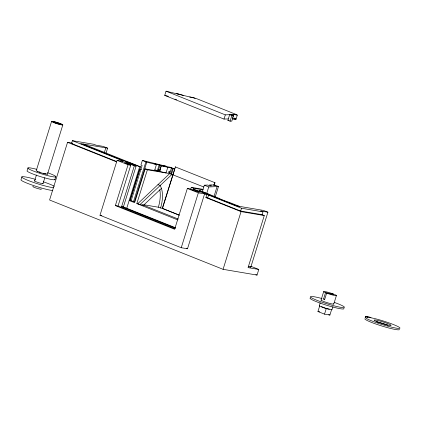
<?xml version="1.0" encoding="UTF-8"?>
<svg xmlns="http://www.w3.org/2000/svg" width="421" height="421" viewBox="0 0 421 421"><rect width="100%" height="100%" fill="white"/><g stroke="black" fill="none" stroke-linecap="round" stroke-linejoin="round"><path stroke-width="0.63" d="M21.929 176.831L21.05 179.646A17.782 1.826 17.3 0 0 32.764 185.287A17.782 1.826 17.3 0 0 52.793 190.56M28.044 167.884L27.17 170.694A14.661 1.505 17.3 0 0 40.6 176.657A14.661 1.505 17.3 0 0 54.93 179.335M51.625 121.306L36.285 170.568A5.926 0.61 17.3 0 0 41.716 172.978A5.926 0.61 17.3 0 0 47.51 174.057M34.611 180.877L36.438 175.01M43 183.609L44.826 177.746M47.468 174.21L62.808 124.953A5.926 0.61 17.3 0 0 55.198 121.911A5.926 0.61 17.3 0 0 53.646 122.527A5.926 0.61 17.3 0 0 62.808 124.953M54.83 179.714L55.704 176.899M72.075 143.072L67.555 142.309L49.583 200.012L223.077 269.324L257.031 275.076L258.783 269.445L250.869 266.288M116.575 161.48L71.538 143.487L72.417 140.672L93.862 144.303L96.056 145.182L103.203 146.392L107.597 148.15L106.034 153.165M104.245 152.865L105.808 147.845M206.79 194.765L205.916 197.581L207.7 197.886L240.644 211.047L262.088 214.678L262.962 211.863L241.517 208.232L208.579 195.07L204.595 193.892L187.498 248.779L181.246 247.722L99.987 215.257L117.085 160.369L123.337 161.427L121.143 160.548L120.79 161.675M127.337 164.437L127.731 163.18L134.32 165.816L136.104 166.116L123.395 206.932L121.606 206.627L175.457 228.145M115.354 205.569L128.063 164.753L130.747 165.206L118.033 206.022L115.354 205.569L174.647 229.261L187.361 188.445L190.039 188.897L196.628 191.529L200.201 192.134L193.613 189.503L193.223 190.76M121.232 207.837L134.32 165.816M126.663 208.506L139.677 166.721L140.572 166.874L130.052 200.649M129.921 200.391L139.435 169.858M159.496 171.342L161.254 165.711L170.152 167.221L174.547 168.974L171.458 167.947L167.784 167.326L166.027 172.952L154.681 170.184L156.433 164.553L154.239 163.68L159.964 165.2L166.184 166.253L142.366 160.438L140.94 165.011L142.119 165.485L131.099 200.864M228.329 118.901L224.009 119.085L164.716 95.399L166.032 91.178L196.465 98.603L235.992 114.396L225.324 114.865L166.032 91.178M133.657 201.154L145.898 161.848M142.366 160.438L146.761 162.19L134.483 201.601L129.158 200.501L134.646 202.696L145.171 168.916L159.264 171.305M177.715 219.899L136.846 203.569L147.366 169.795L169.7 173.578L203.806 186.998M161.254 165.711L159.612 171.389L157.412 170.51L159.164 164.879M158.207 170.826L159.964 165.2M171.458 167.947L169.7 173.578L137.735 203.722L136.846 203.569M170.8 174.015L172.552 168.384M173.22 168.653L171.468 174.283L172.789 174.604M143.887 204.764L158.343 207.211L162.269 208.384L175.425 166.9M172.82 175.268L162.495 208.421L178.914 214.984M173.015 174.641L174.868 168.689M190.508 189.845L191.287 187.34L202.875 189.303M192.707 190.718L193.486 188.219L203.096 189.845M181.246 247.722L198.338 192.829L204.595 193.892M224.009 119.085L225.324 114.865M202.191 192.076L204.338 185.198L207.727 185.045L209.921 185.924L211.652 185.85L209.453 184.972L211.705 184.872L215.378 185.493L213.61 184.787L214.073 184.766L218.467 186.524L215.352 196.533M227.893 120.306L229.645 114.675L231.839 115.554L233.571 115.48L231.813 121.106L230.087 121.185L227.893 120.306L229.045 120.253M206.785 193.192L208.727 186.95L218.467 186.524M230.087 121.185L231.839 115.554M232.681 117.517L233.623 114.501L237.297 115.122L235.981 119.348L234.518 118.859M207.7 197.886L208.579 195.07M213.989 185.04L214.957 182.698L214.215 185.077M234.576 119.106L232.308 118.722L234.576 119.106L234.839 118.264L235.823 118.433L235.56 119.275M213.957 196.591L217.078 186.587M240.644 211.047L241.517 208.232M223.077 269.324L241.054 211.621L264.283 215.557L248.064 267.63L258.783 269.445M248.437 266.682L250.816 267.088L267.914 212.2L263.52 210.442L236.718 205.901L208.169 194.497M319.302 305.714L320.239 302.699M321.055 300.084L323.686 291.637M331.643 309.43L329.89 315.061L324.528 314.15L317.939 311.519L319.697 305.888M326.628 293.132L326.97 293.263A6.668 0.684 17.3 0 0 334.642 295.495A6.668 0.684 17.3 0 0 335.511 294.895L326.628 293.132L324.654 299.463L323.549 299.026L325.522 292.69L333.474 294.037L333.137 293.905A6.668 0.684 17.3 0 0 325.465 291.674A6.668 0.684 17.3 0 0 324.596 292.274L325.522 292.69M324.528 314.15L326.286 308.525L329.259 309.025M332.979 306.593L332.037 309.609A6.668 0.684 17.3 0 1 331.243 309.724L330.259 309.572A6.668 0.684 17.3 0 1 322.586 307.341L320.213 306.351A6.668 0.684 17.3 0 1 319.486 305.583M333.79 303.978L336.421 295.531M365.16 317.692L365.596 316.282L368.722 316.813L370.98 317.713M137.735 203.722L139.935 204.601L171.9 174.452M157.98 184.63L160.18 185.508L161.459 188.34L143.566 205.216L139.935 204.601M189.697 96.956L193.371 97.577L195.139 98.282M107.597 148.15L80.79 143.608L126.91 162.032M71.538 143.487L72.801 143.698M121.143 160.548L122.927 160.854L72.417 140.672M127.731 163.18L124.158 162.574L130.747 165.206M158.538 169.774L160.422 170.089M193.613 189.503L195.402 189.808L206.379 194.192L209.953 194.797L198.975 190.413L199.87 190.56L217.962 197.902A20.745 2.131 17.3 0 0 229.929 202.638L239.396 206.358M267.914 212.2L260.767 210.984L262.962 211.863M99.987 215.257L101.861 215.573M323.549 299.026L324.77 299.231M317.939 311.519L319.728 311.824M164.716 95.399L168.411 96.298M146.761 162.19L156.433 164.553M161.364 165.758L167.784 167.326M154.949 169.91L157.412 170.51M141.509 169.695L139.625 169.231L140.803 169.705M235.528 114.417L237.297 115.122M183.282 95.388L176.157 93.304L178.351 94.183M231.371 114.601L233.571 115.48M234.781 118.012L235.823 118.433M234.802 118.875L235.981 119.348M174.952 99.156L176.599 99.814M175.204 166.863L214.957 182.698M204.338 185.198L208.727 186.95M262.088 214.678L264.283 215.557M83.474 144.061L140.572 166.874M139.677 166.721L128.7 162.332L125.126 161.727L136.104 166.116M145.171 168.916L147.366 169.795M191.287 187.34L193.486 188.219M117.085 160.369L128.063 164.753M187.361 188.445L198.338 192.829M67.555 142.309L116.628 161.911M205.916 197.581L241.054 211.621M162.269 208.384L179.299 215.189M142.466 204.774L178.23 219.062M123.395 206.932L175.425 227.719M118.033 206.022L174.91 228.745M249.721 266.646L250.816 267.088M365.596 316.282L367.822 317.171M255.815 274.592L257.031 275.076M186.287 248.295L187.498 248.779M321.491 306.609L326.286 308.525M328.69 314.582L329.89 315.061M41.021 188.924A4.447 0.458 17.3 0 1 36.932 188.313A4.447 0.458 17.3 0 1 33.18 186.482M42.774 183.293A4.447 0.458 17.3 0 1 38.685 182.682A4.447 0.458 17.3 0 1 34.932 180.851M53.672 187.745A17.782 1.826 17.3 0 1 25.039 179.125A17.782 1.826 17.3 0 1 35.659 179.393M43.21 181.751A17.782 1.826 17.3 0 1 54.377 186.271M47.605 172.715A14.661 1.505 17.3 0 1 52.741 176.731A14.661 1.505 17.3 0 1 30.523 169.821A14.661 1.505 17.3 0 1 36.885 169.379M46.099 173.641A4.447 0.458 17.3 0 1 45.168 173.705M44.363 173.541A4.447 0.458 17.3 0 1 43.389 173.305M40.137 172.294A4.447 0.458 17.3 0 1 39.195 171.936M37.906 171.336A4.447 0.458 17.3 0 1 37.648 171.136M399.513 329.554A18.156 1.868 17.3 0 1 381.568 325.912A18.156 1.868 17.3 0 1 364.849 318.744M376.542 321.697A8.894 0.916 17.3 0 1 388.02 325.249M333.543 303.715A6.668 0.684 17.3 0 1 331.395 303.815A6.668 0.684 17.3 0 1 324.338 301.71L321.965 300.72A6.668 0.684 17.3 0 1 321.239 299.952M334.206 302.362A17.782 1.826 17.3 0 1 340.526 307.283A17.782 1.826 17.3 0 1 313.419 298.799A17.782 1.826 17.3 0 1 322.044 298.557M343.789 308.33A17.782 1.826 17.3 0 1 325.938 305.025A17.782 1.826 17.3 0 1 310.619 297.889M161.459 188.34A28.16 16.972 -68.2 0 1 160.543 208.09M159.801 189.739A28.16 16.972 -68.2 0 1 158.343 207.211M367.917 317.176L366.038 317.066A18.156 1.868 17.3 0 0 382.005 324.507A18.156 1.868 17.3 0 0 399.518 327.506A18.156 1.868 17.3 0 0 374.485 318.513L367.917 317.176M54.535 122.674A4.447 0.458 17.3 0 0 61.413 124.495A4.447 0.458 17.3 0 0 55.704 122.216A4.447 0.458 17.3 0 0 54.535 122.674M377.942 322.102A8.894 0.916 17.3 0 0 391.098 325.407A8.894 0.916 17.3 0 0 378.816 320.713A8.894 0.916 17.3 0 0 377.942 322.102M169.437 172.684A0.889 0.537 -68.2 0 0 169.637 171.231A0.889 0.537 -68.2 0 0 168.658 172.157A0.889 0.537 -68.2 0 0 169.437 172.684"/></g></svg>
